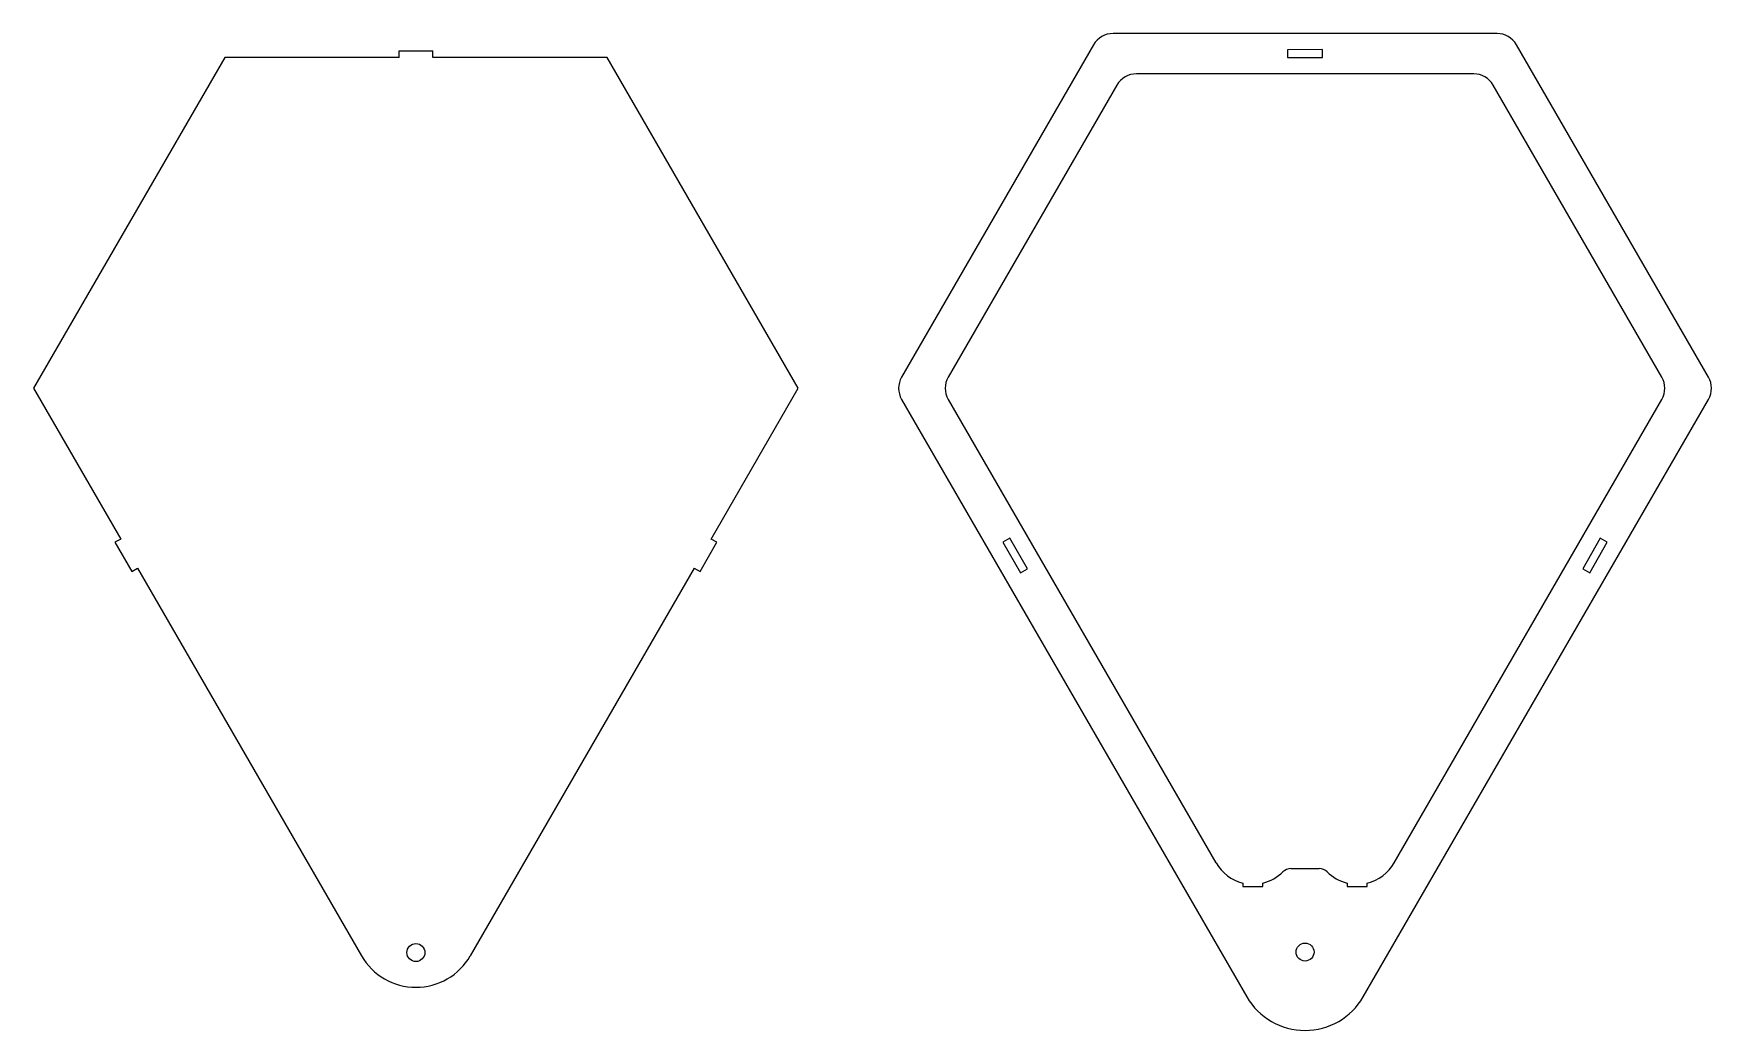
# Model space of a CAD drawing. Header units: millimetres. Extents: x -170 to 578, y -287 to 158.
import ezdxf

# ---------------------------------------------------------------- set-up
doc = ezdxf.new("R2010")
doc.units = ezdxf.units.MM

msp = doc.modelspace()

# ---------------------------------------------------------------- linework, layer by layer
at = {"color": 7, "linetype": 'Continuous', "lineweight": 25}
for p, q in [((482.14, 158.29), (310.9, 158.29)), ((-7.5, 150.61), (7.5, 150.61)), ((-7.5, 147.66), (-7.5, 150.61)), ((7.5, 147.66), (7.5, 150.61)), ((302.24, 153.29), (216.62, 5)), ((404.37, 151.21), (388.67, 150.98)), ((388.67, 150.98), (388.67, 147.61)), ((404.37, 147.61), (404.37, 151.21)), ((576.42, 5), (490.8, 153.29)), ((-85.25, 147.66), (-170.5, 0)), ((-7.5, 147.66), (-85.25, 147.66)), ((85.25, 147.66), (7.5, 147.66)), ((170.5, 0), (85.25, 147.66)), ((388.67, 147.61), (404.37, 147.61)), ((312.63, 135.29), (237.4, 5)), ((471.74, 140.29), (321.29, 140.29)), ((555.63, 5), (480.4, 135.29)), ((-170.5, 0), (-131.65, -67.29)), ((131.65, -67.29), (170.5, 0)), ((216.62, -5), (370.54, -271.6)), ((237.4, -5), (356.81, -211.83)), ((422.5, -271.6), (576.42, -5)), ((436.22, -211.83), (555.63, -5)), ((-131.65, -67.29), (-134.21, -68.76)), ((134.21, -68.76), (131.65, -67.29)), ((264.86, -66.95), (261.74, -68.75)), ((272.71, -80.55), (264.86, -66.95)), ((528.18, -66.95), (520.33, -80.55)), ((531.3, -68.75), (528.18, -66.95)), ((-134.21, -68.76), (-126.71, -81.75)), ((126.71, -81.75), (134.21, -68.76)), ((261.74, -68.75), (269.59, -82.35)), ((523.45, -82.35), (531.3, -68.75)), ((-126.71, -81.75), (-124.15, -80.28)), ((-124.15, -80.28), (-24.25, -253.31)), ((124.15, -80.28), (24.25, -253.31)), ((124.15, -80.28), (126.71, -81.75)), ((269.59, -82.35), (272.71, -80.55)), ((520.33, -80.55), (523.45, -82.35)), ((390.21, -214.33), (402.83, -214.33)), ((368.77, -220.79), (368.77, -222.29)), ((368.77, -222.29), (377.77, -222.29)), ((377.77, -222.29), (377.77, -220.79)), ((415.27, -220.79), (415.27, -222.29)), ((415.27, -222.29), (424.27, -222.29)), ((424.27, -222.29), (424.27, -220.79))]:
    msp.add_line(p, q, dxfattribs=at)
for centre in [(0, -251.83), (396.52, -251.6)]:
    msp.add_circle(centre, 4, dxfattribs=at)
for centre, radius, start, end in [((310.9, 148.29), 10, 90, 150), ((482.14, 148.29), 10, 30, 90), ((321.29, 130.29), 10, 90, 150), ((471.74, 130.29), 10, 30, 90), ((225.28, 0), 10, 150, 210), ((246.06, 0), 10, 150, 210), ((546.97, 0), 10, 330, 30), ((567.76, 0), 10, 330, 30), ((373.27, -202.33), 19, 210, 256.29977), ((373.27, -202.33), 19, 283.70023, 314.90053), ((390.21, -219.33), 5, 90, 134.90053), ((402.83, -219.33), 5, 45.09947, 90), ((419.77, -202.33), 19, 225.09947, 256.29977), ((419.77, -202.33), 19, 283.70023, 330), ((0, -239.31), 28, 210, 330), ((396.52, -256.6), 30, 210, 330)]:
    msp.add_arc(centre, radius, start, end, dxfattribs=at)

doc.saveas('drawing.dxf')
